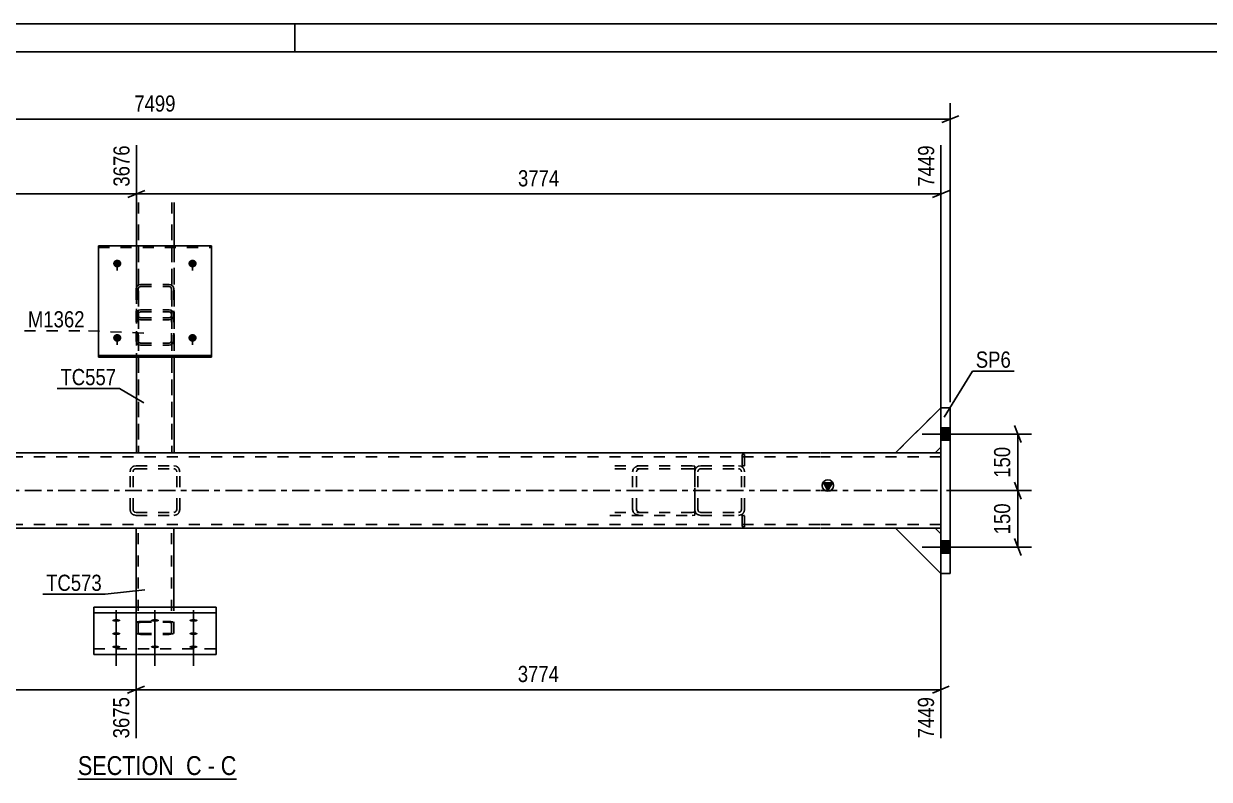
# Model space of a CAD drawing. Header units: millimetres. Extents: x 0 to 841, y 0 to 594.
# Drawn here: x 163 to 372.9, y 460.3 to 594 of the extents above; entities that cross this region are included whole.
import ezdxf

# ---------------------------------------------------------------- set-up
doc = ezdxf.new("R2010")
doc.units = ezdxf.units.MM
doc.linetypes.add('DXK_LINE_DOT2', pattern=[3.9198, 1.9599, -1.9599])
doc.linetypes.add('DXK_LINE_DOT3', pattern=[5.9187, 2.979, -0.9799, 0.9799, -0.9799])
doc.styles.add('Arial Narrow', font='ARIALN.TTF', dxfattribs={"height": 0.2})

# ---------------------------------------------------------------- blocks, each defined once
blk = doc.blocks.new('Unknown-761548467-1132')
at = {"color": 5, "linetype": 'Continuous'}
for p, q in [((841, 594), (0, 594)), ((211, 589), (211, 594)), ((836, 589), (5, 589))]:
    blk.add_line(p, q, dxfattribs=at)
blk = doc.blocks.new('Unknown-761548467-19 - 4826')
at = {"color": 6, "linetype": 'Continuous'}
blk.add_line((172.58, 460.26), (200.66, 460.26), dxfattribs=at)
at = {"color": 0, "linetype": 'Continuous'}
for points in [[(190.69, 461.01), (190.69, 464.51), (172.58, 464.51), (172.58, 461.01)], [(194.51, 461.01), (194.51, 464.51), (191.74, 464.51), (191.74, 461.01)], [(196.84, 461.01), (196.84, 464.51), (195.56, 464.51), (195.56, 461.01)], [(200.66, 461.01), (200.66, 464.51), (197.89, 464.51), (197.89, 461.01)]]:
    blk.add_wipeout(points, dxfattribs=at)
at = {"color": 7, "linetype": 'Continuous', "style": 'Arial Narrow'}
for s, p in [('SECTION ', (172.58, 461.01)), ('C', (191.74, 461.01)), ('C', (197.89, 461.01)), ('-', (195.56, 461.01))]:
    blk.add_text(s, height=3.34, dxfattribs=at).set_placement(p)
blk = doc.blocks.new('Part-761548467-4904 - 4826')
at = {"color": 7, "linetype": 'DXK_LINE_DOT2'}
for p, q in [((324.39, 504.69), (317.39, 504.69)), ((317.39, 504.69), (325.39, 496.69)), ((325.39, 503.69), (324.39, 504.69)), ((325.39, 496.69), (325.39, 503.69))]:
    blk.add_line(p, q, dxfattribs=at)
blk = doc.blocks.new('Part-761548467-4880 - 4826')
at = {"linetype": 'Continuous'}
blk.add_hatch(color=2, dxfattribs=at).paths.add_polyline_path([(305.39, 511.36), (304.59, 512.76), (306.19, 512.76)])
at = {"color": 2, "linetype": 'Continuous'}
for p, q in [((303.96, 518.03), (68.49, 518.03)), ((317.39, 518.03), (304.06, 518.03)), ((325.39, 518.03), (324.39, 518.03)), ((325.39, 516.69), (325.39, 506.03)), ((305.39, 511.36), (304.59, 512.76)), ((304.59, 512.76), (306.19, 512.76)), ((306.19, 512.76), (305.39, 511.36)), ((182.89, 504.69), (68.49, 504.69)), ((303.96, 504.69), (189.56, 504.69)), ((317.39, 504.69), (304.06, 504.69)), ((325.39, 504.69), (324.39, 504.69))]:
    blk.add_line(p, q, dxfattribs=at)
at = {"color": 7, "linetype": 'DXK_LINE_DOT2'}
for p, q in [((303.96, 517.36), (68.49, 517.36)), ((325.39, 517.36), (304.06, 517.36)), ((324.39, 518.03), (317.39, 518.03)), ((325.39, 518.03), (325.39, 516.69)), ((325.39, 518.03), (325.39, 517.64)), ((325.39, 504.69), (325.39, 506.03)), ((303.96, 505.36), (68.49, 505.36)), ((189.56, 504.69), (182.89, 504.69)), ((325.39, 505.36), (304.06, 505.36)), ((324.39, 504.69), (317.39, 504.69))]:
    blk.add_line(p, q, dxfattribs=at)
at = {"color": 7, "linetype": 'DXK_LINE_DOT3'}
for p, q in [((68.49, 511.36), (303.96, 511.36)), ((304.06, 511.36), (325.39, 511.36))]:
    blk.add_line(p, q, dxfattribs=at)
at = {"color": 2, "linetype": 'Continuous'}
blk.add_circle((305.39, 512.26), 1, dxfattribs=at)
blk = doc.blocks.new('Part-761548467-4835 - 4826')
at = {"color": 2, "linetype": 'Continuous'}
for p, q in [((325.39, 496.69), (325.39, 526.03)), ((327.06, 526.03), (325.39, 526.03)), ((327.06, 526.03), (327.06, 496.69)), ((327.06, 496.69), (325.39, 496.69))]:
    blk.add_line(p, q, dxfattribs=at)
blk = doc.blocks.new('Part-761548467-4858 - 4826')
at = {"color": 7, "linetype": 'DXK_LINE_DOT2'}
for p, q in [((281.9, 515.1), (281.82, 514.69)), ((281.82, 508.03), (281.82, 514.69)), ((282.36, 514.69), (282.4, 514.9)), ((282.36, 508.03), (282.36, 514.69)), ((282.89, 515.76), (282.48, 515.68)), ((282.69, 515.19), (282.89, 515.23)), ((282.89, 515.76), (289.56, 515.76)), ((282.89, 515.23), (289.56, 515.23)), ((289.96, 515.68), (289.56, 515.76)), ((289.56, 515.23), (289.76, 515.19)), ((290.05, 514.9), (290.09, 514.69)), ((290.09, 508.03), (290.09, 514.69)), ((290.62, 514.69), (290.54, 515.1)), ((290.62, 508.03), (290.62, 514.69)), ((281.82, 508.03), (281.9, 507.62)), ((282.4, 507.82), (282.36, 508.03)), ((282.48, 507.04), (282.89, 506.96)), ((282.89, 507.49), (282.69, 507.53)), ((282.89, 507.49), (289.56, 507.49)), ((282.89, 506.96), (289.56, 506.96)), ((289.76, 507.53), (289.56, 507.49)), ((289.56, 506.96), (289.96, 507.04)), ((290.09, 508.03), (290.05, 507.82)), ((290.54, 507.62), (290.62, 508.03))]:
    blk.add_line(p, q, dxfattribs=at)
for centre, radius, start, end in [((282.89, 514.69), 1.07, 112.5, 157.5), ((282.89, 514.69), 0.533, 112.5, 157.5), ((289.56, 514.69), 0.533, 22.5, 67.5), ((289.56, 514.69), 1.07, 22.5, 67.5), ((282.89, 508.03), 1.07, 202.5, 247.5), ((282.89, 508.03), 0.533, 202.5, 247.5), ((289.56, 508.03), 0.533, 292.5, 337.5), ((289.56, 508.03), 1.07, 292.5, 337.5)]:
    blk.add_arc(centre, radius, start, end, dxfattribs=at)
blk = doc.blocks.new('Part-761548467-4863 - 4826')
at = {"color": 2, "linetype": 'Continuous'}
for p, q in [((182.89, 490.74), (182.89, 504.69)), ((189.56, 504.69), (182.89, 504.69)), ((189.56, 490.74), (189.56, 504.69))]:
    blk.add_line(p, q, dxfattribs=at)
at = {"color": 7, "linetype": 'DXK_LINE_DOT2'}
for p, q in [((183.29, 486.17), (183.29, 504.69)), ((189.04, 504.69), (189.06, 504.69)), ((189.06, 504.69), (189.13, 504.69)), ((189.13, 504.69), (189.16, 504.69)), ((189.16, 486.17), (189.16, 504.69)), ((182.89, 486.17), (182.89, 490.74)), ((189.56, 486.17), (189.56, 490.74)), ((182.95, 488.01), (182.89, 487.91)), ((183.12, 488.1), (182.95, 488.01)), ((183.38, 488.16), (183.12, 488.1)), ((183.29, 487.91), (183.32, 487.96)), ((183.32, 487.96), (183.41, 488)), ((183.69, 488.18), (183.38, 488.16)), ((183.41, 488), (183.54, 488.03)), ((183.54, 488.03), (183.69, 488.04)), ((183.69, 488.18), (188.76, 488.18)), ((183.69, 488.04), (188.76, 488.04)), ((189.06, 488.16), (188.76, 488.18)), ((188.76, 488.04), (188.91, 488.03)), ((188.91, 488.03), (189.04, 488)), ((189.04, 488), (189.13, 487.96)), ((189.32, 488.1), (189.06, 488.16)), ((189.13, 487.96), (189.16, 487.91)), ((189.5, 488.01), (189.32, 488.1)), ((189.56, 487.91), (189.5, 488.01)), ((182.89, 486.17), (182.95, 486.07)), ((182.95, 486.07), (183.12, 485.98)), ((183.12, 485.98), (183.38, 485.92)), ((183.32, 486.12), (183.29, 486.17)), ((183.41, 486.08), (183.32, 486.12)), ((183.38, 485.92), (183.69, 485.9)), ((183.54, 486.05), (183.41, 486.08)), ((183.69, 486.04), (183.54, 486.05)), ((183.69, 486.04), (188.76, 486.04)), ((183.69, 485.9), (188.76, 485.9)), ((188.91, 486.05), (188.76, 486.04)), ((188.76, 485.9), (189.06, 485.92)), ((189.04, 486.08), (188.91, 486.05)), ((189.13, 486.12), (189.04, 486.08)), ((189.06, 485.92), (189.32, 485.98)), ((189.16, 486.17), (189.13, 486.12)), ((189.32, 485.98), (189.5, 486.07)), ((189.5, 486.07), (189.56, 486.17))]:
    blk.add_line(p, q, dxfattribs=at)
blk = doc.blocks.new('Part-761548467-4931 - 4826')
at = {"color": 7, "linetype": 'DXK_LINE_DOT2'}
for p, q in [((182.95, 547.37), (182.89, 547.08)), ((182.89, 547.08), (182.89, 537.85)), ((183.12, 547.61), (182.95, 547.37)), ((183.38, 547.77), (183.12, 547.61)), ((183.29, 547.08), (183.32, 547.22)), ((183.29, 547.08), (183.29, 537.85)), ((183.32, 547.22), (183.4, 547.35)), ((183.69, 547.83), (183.38, 547.77)), ((183.4, 547.35), (183.53, 547.43)), ((183.53, 547.43), (183.69, 547.46)), ((183.69, 547.83), (188.75, 547.83)), ((183.69, 547.46), (188.75, 547.46)), ((189.06, 547.77), (188.75, 547.83)), ((188.75, 547.46), (188.91, 547.43)), ((188.91, 547.43), (189.04, 547.35)), ((189.04, 547.35), (189.12, 547.22)), ((189.32, 547.61), (189.06, 547.77)), ((189.12, 547.22), (189.15, 547.08)), ((189.15, 547.08), (189.15, 537.85)), ((189.49, 547.37), (189.32, 547.61)), ((189.55, 547.08), (189.49, 547.37)), ((189.55, 547.08), (189.55, 537.85)), ((182.89, 542.61), (182.95, 542.9)), ((182.89, 542.32), (182.95, 542.03)), ((182.95, 542.9), (183.12, 543.14)), ((182.95, 542.03), (183.12, 541.79)), ((183.12, 543.14), (183.38, 543.3)), ((183.12, 541.79), (183.38, 541.62)), ((183.32, 542.75), (183.29, 542.61)), ((183.32, 542.17), (183.29, 542.32)), ((183.4, 542.88), (183.32, 542.75)), ((183.4, 542.05), (183.32, 542.17)), ((183.38, 543.3), (183.69, 543.36)), ((183.53, 542.96), (183.4, 542.88)), ((183.53, 541.97), (183.4, 542.05)), ((183.69, 542.99), (183.53, 542.96)), ((183.69, 541.94), (183.53, 541.97)), ((183.69, 543.36), (188.75, 543.36)), ((183.69, 542.99), (188.75, 542.99)), ((183.69, 541.94), (188.75, 541.94)), ((188.75, 543.36), (189.06, 543.3)), ((188.91, 542.96), (188.75, 542.99)), ((188.91, 541.97), (188.75, 541.94)), ((189.04, 542.88), (188.91, 542.96)), ((189.04, 542.05), (188.91, 541.97)), ((189.12, 542.75), (189.04, 542.88)), ((189.12, 542.17), (189.04, 542.05)), ((189.06, 543.3), (189.32, 543.14)), ((189.06, 541.62), (189.32, 541.79)), ((189.15, 542.61), (189.12, 542.75)), ((189.15, 542.32), (189.12, 542.17)), ((189.32, 543.14), (189.49, 542.9)), ((189.32, 541.79), (189.49, 542.03)), ((189.49, 542.9), (189.55, 542.61)), ((189.49, 542.03), (189.55, 542.32)), ((183.38, 541.62), (183.69, 541.57)), ((183.69, 541.57), (188.75, 541.57)), ((188.75, 541.57), (189.06, 541.62)), ((182.95, 537.56), (182.89, 537.85)), ((183.12, 537.32), (182.95, 537.56)), ((183.29, 537.85), (183.32, 537.71)), ((183.32, 537.71), (183.4, 537.58)), ((183.4, 537.58), (183.53, 537.5)), ((183.53, 537.5), (183.69, 537.47)), ((183.69, 537.47), (188.75, 537.47)), ((188.75, 537.47), (188.91, 537.5)), ((188.91, 537.5), (189.04, 537.58)), ((189.04, 537.58), (189.12, 537.71)), ((189.12, 537.71), (189.15, 537.85)), ((189.49, 537.56), (189.32, 537.32)), ((189.55, 537.85), (189.49, 537.56)), ((183.38, 537.15), (183.12, 537.32)), ((183.69, 537.1), (183.38, 537.15)), ((183.69, 537.1), (188.75, 537.1)), ((189.06, 537.15), (188.75, 537.1)), ((189.32, 537.32), (189.06, 537.15))]:
    blk.add_line(p, q, dxfattribs=at)
blk = doc.blocks.new('Bolt-761548467-4867 - 4826')
at = {"linetype": 'Continuous'}
for points in [[(179.56, 550.86), (179.4, 550.87), (179.26, 550.92), (179.12, 550.99), (179.01, 551.09), (178.92, 551.2), (178.86, 551.34), (178.83, 551.48), (178.83, 551.62), (178.86, 551.76), (178.92, 551.89), (179.01, 552.01), (179.12, 552.11), (179.26, 552.18), (179.4, 552.22), (179.56, 552.24), (179.71, 552.22), (179.85, 552.18), (179.99, 552.11), (180.1, 552.01), (180.19, 551.89), (180.25, 551.76), (180.29, 551.62), (180.29, 551.48), (180.25, 551.34), (180.19, 551.2), (180.1, 551.09), (179.99, 550.99), (179.85, 550.92), (179.71, 550.87)], [(179.56, 537.7), (179.4, 537.72), (179.26, 537.76), (179.12, 537.84), (179.01, 537.93), (178.92, 538.05), (178.86, 538.18), (178.83, 538.32), (178.83, 538.46), (178.86, 538.61), (178.92, 538.74), (179.01, 538.85), (179.12, 538.95), (179.26, 539.02), (179.4, 539.07), (179.56, 539.08), (179.71, 539.07), (179.85, 539.02), (179.99, 538.95), (180.1, 538.85), (180.19, 538.74), (180.25, 538.61), (180.29, 538.46), (180.29, 538.32), (180.25, 538.18), (180.19, 538.05), (180.1, 537.93), (179.99, 537.84), (179.85, 537.76), (179.71, 537.72)]]:
    blk.add_hatch(color=1, dxfattribs=at).paths.add_polyline_path(points)
at = {"color": 1, "linetype": 'Continuous'}
for p, q in [((179.56, 552.12), (179.56, 550.34)), ((179.56, 538.96), (179.56, 537.18))]:
    blk.add_line(p, q, dxfattribs=at)
blk = doc.blocks.new('Bolt-761548467-4868 - 4826')
at = {"linetype": 'Continuous'}
for points in [[(192.89, 550.86), (192.74, 550.87), (192.59, 550.92), (192.46, 550.99), (192.34, 551.09), (192.25, 551.2), (192.19, 551.34), (192.16, 551.48), (192.16, 551.62), (192.19, 551.76), (192.25, 551.89), (192.34, 552.01), (192.46, 552.11), (192.59, 552.18), (192.74, 552.22), (192.89, 552.24), (193.04, 552.22), (193.19, 552.18), (193.32, 552.11), (193.43, 552.01), (193.52, 551.89), (193.59, 551.76), (193.62, 551.62), (193.62, 551.48), (193.59, 551.34), (193.52, 551.2), (193.43, 551.09), (193.32, 550.99), (193.19, 550.92), (193.04, 550.87)], [(192.89, 537.7), (192.74, 537.72), (192.59, 537.76), (192.46, 537.84), (192.34, 537.93), (192.25, 538.05), (192.19, 538.18), (192.16, 538.32), (192.16, 538.46), (192.19, 538.61), (192.25, 538.74), (192.34, 538.85), (192.46, 538.95), (192.59, 539.02), (192.74, 539.07), (192.89, 539.08), (193.04, 539.07), (193.19, 539.02), (193.32, 538.95), (193.43, 538.85), (193.52, 538.74), (193.59, 538.61), (193.62, 538.46), (193.62, 538.32), (193.59, 538.18), (193.52, 538.05), (193.43, 537.93), (193.32, 537.84), (193.19, 537.76), (193.04, 537.72)]]:
    blk.add_hatch(color=1, dxfattribs=at).paths.add_polyline_path(points)
at = {"color": 1, "linetype": 'Continuous'}
for p, q in [((192.89, 552.12), (192.89, 550.34)), ((192.89, 538.96), (192.89, 537.18))]:
    blk.add_line(p, q, dxfattribs=at)
blk = doc.blocks.new('Bolt-761548467-4870 - 4826')
at = {"linetype": 'Continuous'}
for points in [[(179.39, 488.62), (179.54, 488.62), (179.69, 488.6), (179.82, 488.58), (179.93, 488.54), (180.02, 488.5), (180.09, 488.45), (180.12, 488.4), (180.12, 488.35), (180.09, 488.3), (180.02, 488.25), (179.93, 488.21), (179.82, 488.17), (179.69, 488.14), (179.54, 488.13), (179.39, 488.12), (179.24, 488.13), (179.09, 488.14), (178.96, 488.17), (178.84, 488.21), (178.75, 488.25), (178.69, 488.3), (178.66, 488.35), (178.66, 488.4), (178.69, 488.45), (178.75, 488.5), (178.84, 488.54), (178.96, 488.58), (179.09, 488.6), (179.24, 488.62)], [(186.22, 488.62), (186.38, 488.62), (186.52, 488.6), (186.65, 488.58), (186.77, 488.54), (186.86, 488.5), (186.92, 488.45), (186.95, 488.4), (186.95, 488.35), (186.92, 488.3), (186.86, 488.25), (186.77, 488.21), (186.65, 488.17), (186.52, 488.14), (186.38, 488.13), (186.22, 488.12), (186.07, 488.13), (185.92, 488.14), (185.79, 488.17), (185.68, 488.21), (185.59, 488.25), (185.53, 488.3), (185.49, 488.35), (185.49, 488.4), (185.53, 488.45), (185.59, 488.5), (185.68, 488.54), (185.79, 488.58), (185.92, 488.6), (186.07, 488.62)], [(193.06, 488.62), (193.21, 488.62), (193.35, 488.6), (193.49, 488.58), (193.6, 488.54), (193.69, 488.5), (193.75, 488.45), (193.79, 488.4), (193.79, 488.35), (193.75, 488.3), (193.69, 488.25), (193.6, 488.21), (193.49, 488.17), (193.35, 488.14), (193.21, 488.13), (193.06, 488.12), (192.9, 488.13), (192.76, 488.14), (192.63, 488.17), (192.51, 488.21), (192.42, 488.25), (192.36, 488.3), (192.33, 488.35), (192.33, 488.4), (192.36, 488.45), (192.42, 488.5), (192.51, 488.54), (192.63, 488.58), (192.76, 488.6), (192.9, 488.62)], [(179.39, 486.29), (179.54, 486.28), (179.69, 486.27), (179.82, 486.24), (179.93, 486.2), (180.02, 486.16), (180.09, 486.11), (180.12, 486.06), (180.12, 486.01), (180.09, 485.96), (180.02, 485.91), (179.93, 485.87), (179.82, 485.83), (179.69, 485.81), (179.54, 485.79), (179.39, 485.79), (179.24, 485.79), (179.09, 485.81), (178.96, 485.83), (178.84, 485.87), (178.75, 485.91), (178.69, 485.96), (178.66, 486.01), (178.66, 486.06), (178.69, 486.11), (178.75, 486.16), (178.84, 486.2), (178.96, 486.24), (179.09, 486.27), (179.24, 486.28)], [(193.06, 486.29), (193.21, 486.28), (193.35, 486.27), (193.49, 486.24), (193.6, 486.2), (193.69, 486.16), (193.75, 486.11), (193.79, 486.06), (193.79, 486.01), (193.75, 485.96), (193.69, 485.91), (193.6, 485.87), (193.49, 485.83), (193.35, 485.81), (193.21, 485.79), (193.06, 485.79), (192.9, 485.79), (192.76, 485.81), (192.63, 485.83), (192.51, 485.87), (192.42, 485.91), (192.36, 485.96), (192.33, 486.01), (192.33, 486.06), (192.36, 486.11), (192.42, 486.16), (192.51, 486.2), (192.63, 486.24), (192.76, 486.27), (192.9, 486.28)], [(179.39, 483.95), (179.54, 483.94), (179.69, 483.93), (179.82, 483.9), (179.93, 483.87), (180.02, 483.82), (180.09, 483.78), (180.12, 483.73), (180.12, 483.67), (180.09, 483.62), (180.02, 483.57), (179.93, 483.53), (179.82, 483.5), (179.69, 483.47), (179.54, 483.45), (179.39, 483.45), (179.24, 483.45), (179.09, 483.47), (178.96, 483.5), (178.84, 483.53), (178.75, 483.57), (178.69, 483.62), (178.66, 483.67), (178.66, 483.73), (178.69, 483.78), (178.75, 483.82), (178.84, 483.87), (178.96, 483.9), (179.09, 483.93), (179.24, 483.94)], [(186.22, 483.95), (186.38, 483.94), (186.52, 483.93), (186.65, 483.9), (186.77, 483.87), (186.86, 483.82), (186.92, 483.78), (186.95, 483.73), (186.95, 483.67), (186.92, 483.62), (186.86, 483.57), (186.77, 483.53), (186.65, 483.5), (186.52, 483.47), (186.38, 483.45), (186.22, 483.45), (186.07, 483.45), (185.92, 483.47), (185.79, 483.5), (185.68, 483.53), (185.59, 483.57), (185.53, 483.62), (185.49, 483.67), (185.49, 483.73), (185.53, 483.78), (185.59, 483.82), (185.68, 483.87), (185.79, 483.9), (185.92, 483.93), (186.07, 483.94)], [(193.06, 483.95), (193.21, 483.94), (193.35, 483.93), (193.49, 483.9), (193.6, 483.87), (193.69, 483.82), (193.75, 483.78), (193.79, 483.73), (193.79, 483.67), (193.75, 483.62), (193.69, 483.57), (193.6, 483.53), (193.49, 483.5), (193.35, 483.47), (193.21, 483.45), (193.06, 483.45), (192.9, 483.45), (192.76, 483.47), (192.63, 483.5), (192.51, 483.53), (192.42, 483.57), (192.36, 483.62), (192.33, 483.67), (192.33, 483.73), (192.36, 483.78), (192.42, 483.82), (192.51, 483.87), (192.63, 483.9), (192.76, 483.93), (192.9, 483.94)]]:
    blk.add_hatch(color=1, dxfattribs=at).paths.add_polyline_path(points)
at = {"color": 1, "linetype": 'Continuous'}
for p, q in [((179.39, 490.19), (179.39, 484.99)), ((186.22, 490.19), (186.22, 484.99)), ((193.06, 490.19), (193.06, 484.99)), ((179.39, 487.85), (179.39, 482.65)), ((193.06, 487.85), (193.06, 482.65)), ((179.39, 485.52), (179.39, 480.32)), ((186.22, 485.52), (186.22, 480.32)), ((193.06, 485.52), (193.06, 480.32))]:
    blk.add_line(p, q, dxfattribs=at)
blk = doc.blocks.new('Bolt-761548467-4873 - 4826')
at = {"linetype": 'Continuous'}
for points in [[(325.39, 522.46), (325.39, 520.26), (327.06, 520.26), (327.06, 522.46)], [(325.39, 522.46), (325.39, 520.26), (327.06, 520.26), (327.06, 522.46)], [(325.39, 502.46), (325.39, 500.26), (327.06, 500.26), (327.06, 502.46)], [(325.39, 502.46), (325.39, 500.26), (327.06, 500.26), (327.06, 502.46)]]:
    blk.add_hatch(color=1, dxfattribs=at).paths.add_polyline_path(points)
at = {"color": 1, "linetype": 'Continuous'}
for p, q in [((329.99, 521.36), (322.06, 521.36)), ((329.99, 521.36), (322.06, 521.36)), ((327.06, 522.46), (325.39, 522.46)), ((327.06, 522.46), (325.39, 522.46)), ((327.06, 520.26), (325.39, 520.26)), ((327.06, 520.26), (325.39, 520.26)), ((327.06, 502.46), (325.39, 502.46)), ((327.06, 502.46), (325.39, 502.46)), ((329.99, 501.36), (322.06, 501.36)), ((329.99, 501.36), (322.06, 501.36)), ((327.06, 500.26), (325.39, 500.26)), ((327.06, 500.26), (325.39, 500.26))]:
    blk.add_line(p, q, dxfattribs=at)
blk = doc.blocks.new('Part-761548467-4881 - 4826')
at = {"color": 7, "linetype": 'DXK_LINE_DOT2'}
for p, q in [((181.9, 515.1), (181.82, 514.69)), ((181.82, 508.03), (181.82, 514.69)), ((182.36, 514.69), (182.4, 514.9)), ((182.36, 508.03), (182.36, 514.69)), ((182.89, 515.76), (182.48, 515.68)), ((182.69, 515.19), (182.89, 515.23)), ((182.89, 515.76), (189.56, 515.76)), ((182.89, 515.23), (189.56, 515.23)), ((189.96, 515.68), (189.56, 515.76)), ((189.56, 515.23), (189.76, 515.19)), ((190.05, 514.9), (190.09, 514.69)), ((190.09, 508.03), (190.09, 514.69)), ((190.62, 514.69), (190.54, 515.1)), ((190.62, 508.03), (190.62, 514.69)), ((181.82, 508.03), (181.9, 507.62)), ((182.4, 507.82), (182.36, 508.03)), ((182.48, 507.04), (182.89, 506.96)), ((182.89, 507.49), (182.69, 507.53)), ((182.89, 507.49), (189.56, 507.49)), ((182.89, 506.96), (189.56, 506.96)), ((189.76, 507.53), (189.56, 507.49)), ((189.56, 506.96), (189.96, 507.04)), ((190.09, 508.03), (190.05, 507.82)), ((190.54, 507.62), (190.62, 508.03))]:
    blk.add_line(p, q, dxfattribs=at)
for centre, radius, start, end in [((182.89, 514.69), 1.07, 112.5, 157.5), ((182.89, 514.69), 0.533, 112.5, 157.5), ((189.56, 514.69), 0.533, 22.5, 67.5), ((189.56, 514.69), 1.07, 22.5, 67.5), ((182.89, 508.03), 1.07, 202.5, 247.5), ((182.89, 508.03), 0.533, 202.5, 247.5), ((189.56, 508.03), 0.533, 292.5, 337.5), ((189.56, 508.03), 1.07, 292.5, 337.5)]:
    blk.add_arc(centre, radius, start, end, dxfattribs=at)
blk = doc.blocks.new('Part-761548467-4882 - 4826')
at = {"color": 7, "linetype": 'DXK_LINE_DOT2'}
for p, q in [((281.39, 515.76), (266.78, 515.76)), ((281.39, 515.23), (266.78, 515.23)), ((270.89, 515.1), (270.78, 514.69)), ((270.78, 508.03), (270.78, 514.69)), ((271.51, 514.69), (271.57, 514.9)), ((271.51, 508.03), (271.51, 514.69)), ((272.24, 515.76), (271.68, 515.68)), ((271.96, 515.19), (272.24, 515.23)), ((281.39, 515.76), (281.82, 515.7)), ((281.39, 515.23), (281.67, 515.19)), ((281.67, 515.19), (281.82, 515.11)), ((281.82, 515.7), (281.82, 507.02)), ((281.39, 507.49), (266.78, 507.49)), ((266.78, 506.96), (281.39, 506.96)), ((270.78, 508.03), (270.89, 507.62)), ((271.57, 507.82), (271.51, 508.03)), ((271.68, 507.04), (272.24, 506.96)), ((272.24, 507.49), (271.96, 507.53)), ((281.67, 507.53), (281.39, 507.49)), ((281.39, 506.96), (281.82, 507.02)), ((281.82, 507.61), (281.67, 507.53))]:
    blk.add_line(p, q, dxfattribs=at)
for centre, radius, start, end in [((272.02, 514.38), 1.34, 104.5547, 147.5896), ((272.13, 514.54), 0.668, 104.5547, 147.5896), ((272.02, 508.33), 1.34, 212.4104, 255.4453), ((272.13, 508.18), 0.668, 212.4104, 255.4453)]:
    blk.add_arc(centre, radius, start, end, dxfattribs=at)
blk = doc.blocks.new('Part-761548467-4901 - 4826')
at = {"color": 7, "linetype": 'DXK_LINE_DOT2'}
for p, q in [((317.39, 518.03), (325.39, 526.03)), ((325.39, 526.03), (325.39, 519.03)), ((325.39, 519.03), (324.39, 518.03)), ((324.39, 518.03), (317.39, 518.03))]:
    blk.add_line(p, q, dxfattribs=at)
blk = doc.blocks.new('Part-761548467-4902 - 4826')
at = {"color": 2, "linetype": 'Continuous'}
for p, q in [((317.39, 518.03), (325.39, 526.03)), ((325.39, 519.03), (324.39, 518.03)), ((324.39, 518.03), (317.39, 518.03))]:
    blk.add_line(p, q, dxfattribs=at)
at = {"color": 7, "linetype": 'DXK_LINE_DOT2'}
blk.add_line((325.39, 519.03), (325.39, 526.03), dxfattribs=at)
blk = doc.blocks.new('Part-761548467-4903 - 4826')
at = {"color": 7, "linetype": 'DXK_LINE_DOT2'}
for p, q in [((317.39, 518.03), (325.39, 526.03)), ((325.39, 526.03), (325.39, 519.03)), ((325.39, 519.03), (324.39, 518.03)), ((324.39, 518.03), (317.39, 518.03))]:
    blk.add_line(p, q, dxfattribs=at)
blk = doc.blocks.new('Part-761548467-4905 - 4826')
at = {"color": 2, "linetype": 'Continuous'}
for p, q in [((324.39, 504.69), (317.39, 504.69)), ((317.39, 504.69), (325.39, 496.69)), ((325.39, 503.69), (324.39, 504.69))]:
    blk.add_line(p, q, dxfattribs=at)
at = {"color": 7, "linetype": 'DXK_LINE_DOT2'}
blk.add_line((325.39, 496.69), (325.39, 503.69), dxfattribs=at)
blk = doc.blocks.new('Part-761548467-4906 - 4826')
at = {"color": 7, "linetype": 'DXK_LINE_DOT2'}
for p, q in [((324.39, 504.69), (317.39, 504.69)), ((317.39, 504.69), (325.39, 496.69)), ((325.39, 503.69), (324.39, 504.69)), ((325.39, 496.69), (325.39, 503.69))]:
    blk.add_line(p, q, dxfattribs=at)
blk = doc.blocks.new('Part-761548467-4907 - 4826')
at = {"color": 2, "linetype": 'Continuous'}
for p, q in [((176.22, 534.99), (176.22, 554.68)), ((176.22, 554.68), (196.22, 554.68)), ((196.22, 554.68), (196.22, 534.99)), ((176.22, 535.26), (196.22, 535.26)), ((176.22, 534.99), (196.22, 534.99))]:
    blk.add_line(p, q, dxfattribs=at)
at = {"color": 7, "linetype": 'DXK_LINE_DOT2'}
blk.add_line((176.22, 554.41), (196.22, 554.41), dxfattribs=at)
blk = doc.blocks.new('Part-761548467-4909 - 4826')
at = {"color": 2, "linetype": 'Continuous'}
for p, q in [((197.06, 490.74), (175.39, 490.74)), ((175.39, 490.74), (175.39, 482.33)), ((175.39, 489.74), (197.06, 489.74)), ((197.06, 482.33), (197.06, 490.74)), ((175.39, 482.33), (197.06, 482.33))]:
    blk.add_line(p, q, dxfattribs=at)
at = {"color": 7, "linetype": 'DXK_LINE_DOT2'}
blk.add_line((175.39, 483.33), (197.06, 483.33), dxfattribs=at)
blk = doc.blocks.new('Part-761548467-4915 - 4826')
at = {"color": 2, "linetype": 'Continuous'}
for p, q in [((182.94, 562.37), (182.94, 554.68)), ((189.61, 562.37), (189.61, 554.68)), ((182.94, 534.99), (182.94, 518.03)), ((189.61, 534.99), (189.61, 518.03))]:
    blk.add_line(p, q, dxfattribs=at)
at = {"color": 7, "linetype": 'DXK_LINE_DOT2'}
for p, q in [((183.34, 562.37), (183.34, 518.03)), ((189.21, 562.37), (189.21, 518.03)), ((182.94, 518.03), (182.94, 557.66)), ((183.34, 557.66), (183.34, 518.03)), ((189.21, 557.66), (189.21, 518.03)), ((189.61, 557.66), (189.61, 518.03)), ((182.94, 554.68), (182.94, 534.99)), ((189.61, 554.68), (189.61, 534.99)), ((182.94, 518.03), (182.94, 518.03)), ((182.94, 518.03), (189.61, 518.03))]:
    blk.add_line(p, q, dxfattribs=at)
blk = doc.blocks.new('Part-761548467-4925 - 4826')
at = {"color": 7, "linetype": 'DXK_LINE_DOT2'}
for p, q in [((290.62, 506.96), (290.22, 506.96)), ((290.22, 506.96), (290.22, 504.96)), ((290.22, 506.96), (290.22, 504.96)), ((290.62, 504.96), (290.62, 506.96)), ((290.62, 504.96), (290.62, 506.96)), ((290.62, 504.96), (290.22, 504.96))]:
    blk.add_line(p, q, dxfattribs=at)
blk = doc.blocks.new('Part-761548467-4926 - 4826')
at = {"color": 7, "linetype": 'DXK_LINE_DOT2'}
for p, q in [((290.62, 517.76), (290.22, 517.76)), ((290.22, 517.76), (290.22, 515.76)), ((290.22, 517.76), (290.22, 515.76)), ((290.62, 517.76), (290.62, 515.76)), ((290.62, 515.76), (290.62, 517.76)), ((290.22, 515.76), (290.62, 515.76))]:
    blk.add_line(p, q, dxfattribs=at)
blk = doc.blocks.new('StraightDimension-761548467-4999 - 4826')
at = {"color": 7, "linetype": 'Continuous'}
for p, q in [((182.94, 544.4), (182.94, 572.48)), ((325.42, 519.03), (325.42, 572.48)), ((184.44, 564.46), (181.44, 563.26)), ((182.94, 563.86), (325.42, 563.86)), ((323.92, 563.26), (326.92, 564.46))]:
    blk.add_line(p, q, dxfattribs=at)
at = {"color": 0, "linetype": 'Continuous'}
blk.add_wipeout([(324.82, 573.08), (320.62, 573.08), (320.62, 564.56), (324.82, 564.56)], dxfattribs=at)
at = {"color": 0}
blk.add_wipeout([(258.44, 564.61), (258.44, 568.81), (249.92, 568.81), (249.92, 564.61)], dxfattribs=at)
at = {"color": 3, "linetype": 'Continuous', "style": 'Arial Narrow'}
blk.add_text('7449', height=2.863, rotation=90.0002, dxfattribs=at).set_placement((324.22, 565.16))
at = {"color": 3, "style": 'Arial Narrow'}
blk.add_text('3774', height=2.863, dxfattribs=at).set_placement((250.52, 565.21))
blk = doc.blocks.new('StraightDimension-761548467-4935 - 4826')
at = {"color": 7, "linetype": 'Continuous'}
for p, q in [((338.43, 512.86), (339.63, 509.86)), ((326.39, 511.36), (341.43, 511.36)), ((339.03, 501.36), (339.03, 511.36)), ((339.63, 499.86), (338.43, 502.86)), ((328.06, 501.36), (341.43, 501.36))]:
    blk.add_line(p, q, dxfattribs=at)
at = {"color": 0}
blk.add_wipeout([(338.28, 509.7), (334.08, 509.7), (334.08, 503.02), (338.28, 503.02)], dxfattribs=at)
at = {"color": 3, "style": 'Arial Narrow'}
blk.add_text('150', height=2.863, rotation=90.0002, dxfattribs=at).set_placement((337.68, 503.62))
blk = doc.blocks.new('StraightDimension-761548467-4946 - 4826')
at = {"color": 7, "linetype": 'Continuous'}
for p, q in [((338.43, 522.86), (339.63, 519.86)), ((328.06, 521.36), (341.43, 521.36)), ((339.03, 511.36), (339.03, 521.36)), ((339.63, 509.86), (338.43, 512.86)), ((326.39, 511.36), (341.43, 511.36))]:
    blk.add_line(p, q, dxfattribs=at)
at = {"color": 0}
blk.add_wipeout([(338.28, 519.7), (334.08, 519.7), (334.08, 513.02), (338.28, 513.02)], dxfattribs=at)
at = {"color": 3, "style": 'Arial Narrow'}
blk.add_text('150', height=2.863, rotation=90.0002, dxfattribs=at).set_placement((337.68, 513.62))
blk = doc.blocks.new('StraightDimension-761548467-5034 - 4826')
at = {"color": 7, "linetype": 'Continuous'}
for p, q in [((47.06, 503.69), (47.06, 472.99)), ((182.89, 503.69), (182.89, 467.51)), ((48.56, 476.72), (45.56, 475.52)), ((181.39, 475.52), (184.39, 476.72)), ((47.06, 476.12), (182.89, 476.12))]:
    blk.add_line(p, q, dxfattribs=at)
at = {"color": 0}
blk.add_wipeout([(119.23, 476.87), (119.23, 481.07), (110.72, 481.07), (110.72, 476.87)], dxfattribs=at)
at = {"color": 0, "linetype": 'Continuous'}
for points in [[(46.46, 475.42), (42.26, 475.42), (42.26, 472.39), (46.46, 472.39)], [(182.29, 475.42), (178.09, 475.42), (178.09, 466.91), (182.29, 466.91)]]:
    blk.add_wipeout(points, dxfattribs=at)
at = {"color": 3, "style": 'Arial Narrow'}
blk.add_text('3675', height=2.863, dxfattribs=at).set_placement((111.32, 477.47))
at = {"color": 3, "linetype": 'Continuous', "style": 'Arial Narrow'}
for s, height, p in [('0', 2.86, (45.86, 472.99)), ('3675', 2.863, (181.69, 467.51))]:
    blk.add_text(s, height=height, rotation=90.0002, dxfattribs=at).set_placement(p)
blk = doc.blocks.new('StraightDimension-761548467-4981 - 4826')
at = {"color": 7, "linetype": 'Continuous'}
for p, q in [((327.06, 527.03), (327.06, 579.94)), ((325.56, 576.49), (328.56, 577.69)), ((45.39, 577.09), (327.06, 577.09))]:
    blk.add_line(p, q, dxfattribs=at)
at = {"color": 0}
blk.add_wipeout([(190.48, 577.84), (190.48, 582.04), (181.97, 582.04), (181.97, 577.84)], dxfattribs=at)
at = {"color": 3, "style": 'Arial Narrow'}
blk.add_text('7499', height=2.863, dxfattribs=at).set_placement((182.57, 578.44))
blk = doc.blocks.new('StraightDimension-761548467-5012 - 4826')
at = {"color": 7, "linetype": 'Continuous'}
for p, q in [((182.94, 544.4), (182.94, 572.48)), ((47.06, 519.03), (47.06, 566.99)), ((48.56, 564.46), (45.56, 563.26)), ((47.06, 563.86), (182.94, 563.86)), ((181.44, 563.26), (184.44, 564.46))]:
    blk.add_line(p, q, dxfattribs=at)
at = {"color": 0, "linetype": 'Continuous'}
for points in [[(182.34, 573.08), (178.14, 573.08), (178.14, 564.56), (182.34, 564.56)], [(46.46, 567.59), (42.26, 567.59), (42.26, 564.56), (46.46, 564.56)]]:
    blk.add_wipeout(points, dxfattribs=at)
at = {"color": 0}
blk.add_wipeout([(119.25, 564.61), (119.25, 568.81), (110.74, 568.81), (110.74, 564.61)], dxfattribs=at)
at = {"color": 3, "linetype": 'Continuous', "style": 'Arial Narrow'}
for s, height, p in [('3676', 2.863, (181.74, 565.16)), ('0', 2.86, (45.86, 565.16))]:
    blk.add_text(s, height=height, rotation=90.0002, dxfattribs=at).set_placement(p)
at = {"color": 3, "style": 'Arial Narrow'}
blk.add_text('3676', height=2.863, dxfattribs=at).set_placement((111.34, 565.21))
blk = doc.blocks.new('StraightDimension-761548467-5023 - 4826')
at = {"color": 7, "linetype": 'Continuous'}
for p, q in [((182.89, 503.69), (182.89, 467.51)), ((325.39, 503.69), (325.39, 467.51)), ((184.39, 476.72), (181.39, 475.52)), ((323.89, 475.52), (326.89, 476.72)), ((182.89, 476.12), (325.39, 476.12))]:
    blk.add_line(p, q, dxfattribs=at)
at = {"color": 0}
blk.add_wipeout([(258.4, 476.87), (258.4, 481.07), (249.88, 481.07), (249.88, 476.87)], dxfattribs=at)
at = {"color": 0, "linetype": 'Continuous'}
blk.add_wipeout([(324.79, 475.42), (320.59, 475.42), (320.59, 466.91), (324.79, 466.91)], dxfattribs=at)
at = {"color": 3, "style": 'Arial Narrow'}
blk.add_text('3774', height=2.863, dxfattribs=at).set_placement((250.48, 477.47))
at = {"color": 3, "linetype": 'Continuous', "style": 'Arial Narrow'}
blk.add_text('7449', height=2.863, rotation=90.0002, dxfattribs=at).set_placement((324.19, 467.51))
blk = doc.blocks.new('Mark-761548467-4831 - 4826')
at = {"color": 0}
blk.add_wipeout([(337.79, 533.11), (337.79, 536.11), (331.58, 536.11), (331.58, 533.11)], dxfattribs=at)
blk.add_wipeout([(337.79, 533.11), (337.79, 536.11), (331.58, 536.11), (331.58, 533.11)], dxfattribs=at)
at = {"color": 30, "linetype": 'Continuous'}
for p, q in [((325.98, 524.36), (330.98, 532.51)), ((330.98, 532.51), (338.39, 532.51))]:
    blk.add_line(p, q, dxfattribs=at)
at = {"color": 3, "style": 'Arial Narrow'}
blk.add_text('SP6', height=2.863, dxfattribs=at).set_placement((331.58, 533.11))
blk = doc.blocks.new('Mark-761548467-4859 - 4826')
at = {"color": 0}
blk.add_wipeout([(176.83, 493.61), (176.83, 496.61), (166.96, 496.61), (166.96, 493.61)], dxfattribs=at)
blk.add_wipeout([(176.83, 493.61), (176.83, 496.61), (166.96, 496.61), (166.96, 493.61)], dxfattribs=at)
at = {"color": 30, "linetype": 'Continuous'}
for p in [(184.43, 493.77), (166.36, 493.01)]:
    blk.add_line(p, (177.43, 493.01), dxfattribs=at)
at = {"color": 3, "style": 'Arial Narrow'}
blk.add_text('TC573', height=2.863, dxfattribs=at).set_placement((166.96, 493.61))
blk = doc.blocks.new('Mark-761548467-4911 - 4826')
at = {"color": 0}
blk.add_wipeout([(179.36, 530.02), (179.36, 533.02), (169.5, 533.02), (169.5, 530.02)], dxfattribs=at)
blk.add_wipeout([(179.36, 530.02), (179.36, 533.02), (169.5, 533.02), (169.5, 530.02)], dxfattribs=at)
at = {"color": 30, "linetype": 'Continuous'}
for p in [(168.9, 529.42), (184.29, 526.92)]:
    blk.add_line(p, (179.96, 529.42), dxfattribs=at)
at = {"color": 3, "style": 'Arial Narrow'}
blk.add_text('TC557', height=2.863, dxfattribs=at).set_placement((169.5, 530.02))
blk = doc.blocks.new('Mark-761548467-4927 - 4826')
at = {"color": 0}
blk.add_wipeout([(173.78, 540.25), (173.78, 543.25), (163.73, 543.25), (163.73, 540.25)], dxfattribs=at)
blk.add_wipeout([(173.78, 540.25), (173.78, 543.25), (163.73, 543.25), (163.73, 540.25)], dxfattribs=at)
at = {"color": 30, "linetype": 'DXK_LINE_DOT2'}
for p in [(163.13, 539.65), (184.24, 539.25)]:
    blk.add_line(p, (174.38, 539.65), dxfattribs=at)
at = {"color": 3, "style": 'Arial Narrow'}
blk.add_text('M1362', height=2.863, dxfattribs=at).set_placement((163.73, 540.25))

msp = doc.modelspace()

# ---------------------------------------------------------------- block references
for name in ['Unknown-761548467-1132', 'Part-761548467-4915 - 4826', 'Part-761548467-4907 - 4826', 'Bolt-761548467-4867 - 4826', 'Bolt-761548467-4868 - 4826', 'Part-761548467-4931 - 4826', 'Part-761548467-4901 - 4826', 'Part-761548467-4902 - 4826', 'Part-761548467-4903 - 4826', 'Part-761548467-4835 - 4826', 'Bolt-761548467-4873 - 4826', 'Part-761548467-4880 - 4826', 'Part-761548467-4926 - 4826', 'Part-761548467-4881 - 4826', 'Part-761548467-4882 - 4826', 'Part-761548467-4858 - 4826', 'Part-761548467-4925 - 4826', 'Part-761548467-4863 - 4826', 'Part-761548467-4904 - 4826', 'Part-761548467-4905 - 4826', 'Part-761548467-4906 - 4826', 'Part-761548467-4909 - 4826', 'Bolt-761548467-4870 - 4826']:
    msp.add_blockref(name, (0, 0))

# ---------------------------------------------------------------- next in the draw order: block references
for name in ['StraightDimension-761548467-4999 - 4826', 'StraightDimension-761548467-4935 - 4826', 'StraightDimension-761548467-5034 - 4826', 'Unknown-761548467-19 - 4826']:
    msp.add_blockref(name, (0, 0))

# ---------------------------------------------------------------- next in the draw order: block references
for name in ['StraightDimension-761548467-4981 - 4826', 'StraightDimension-761548467-4946 - 4826', 'StraightDimension-761548467-5023 - 4826']:
    msp.add_blockref(name, (0, 0))

# ---------------------------------------------------------------- next in the draw order: block references
for name in ['StraightDimension-761548467-5012 - 4826', 'Mark-761548467-4831 - 4826', 'Mark-761548467-4859 - 4826']:
    msp.add_blockref(name, (0, 0))

# ---------------------------------------------------------------- next in the draw order: block references
for name in ['Mark-761548467-4927 - 4826', 'Mark-761548467-4911 - 4826']:
    msp.add_blockref(name, (0, 0))

doc.saveas('drawing.dxf')
